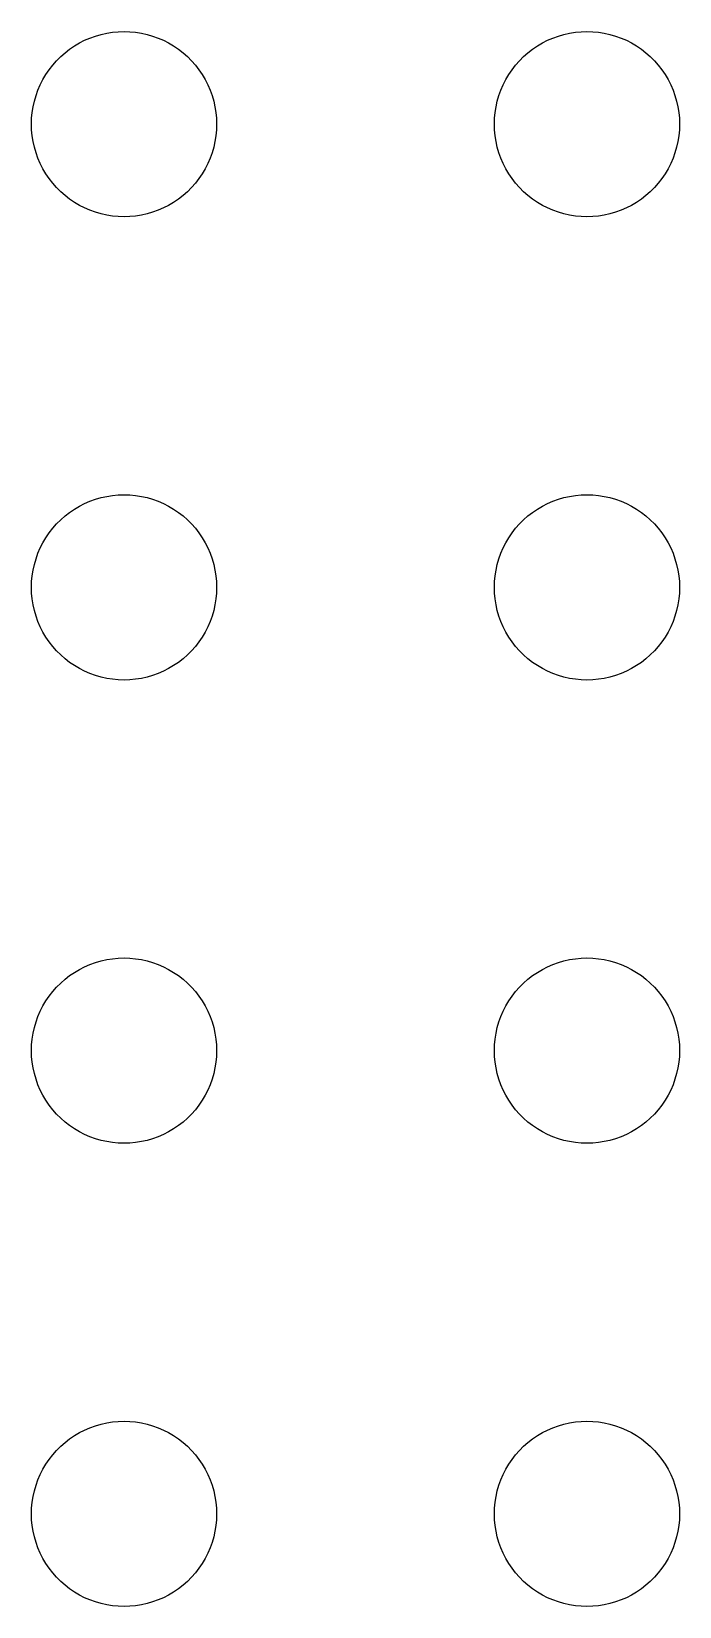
# Model space of a CAD drawing. Header units: metres. Extents: x -111 to 111, y -111 to 111.
# Drawn here: x -3 to 18, y -63 to -12 of the extents above; entities that cross this region are included whole.
import ezdxf

# ---------------------------------------------------------------- set-up
doc = ezdxf.new("R2010")
doc.units = ezdxf.units.M

msp = doc.modelspace()

# ---------------------------------------------------------------- linework, layer by layer
for p, q in [((-1.27733, -12.2855), (-1.10437, -12.2107)), ((-1.10437, -12.2107), (-0.92705, -12.1468)), ((-0.92705, -12.1468), (-0.74606, -12.0942)), ((-0.74606, -12.0942), (-0.56213, -12.0531)), ((-0.56213, -12.0531), (-0.37599, -12.0237)), ((-0.37599, -12.0237), (-0.18837, -12.0059)), ((-0.18837, -12.0059), (0, -12)), ((0, -12), (0.18837, -12.0059)), ((0.18837, -12.0059), (0.37599, -12.0237)), ((0.37599, -12.0237), (0.56213, -12.0531)), ((0.56213, -12.0531), (0.74606, -12.0942)), ((0.74606, -12.0942), (0.92705, -12.1468)), ((0.92705, -12.1468), (1.10437, -12.2107)), ((1.10437, -12.2107), (1.27733, -12.2855)), ((13.7227, -12.2855), (13.8956, -12.2107)), ((13.8956, -12.2107), (14.0729, -12.1468)), ((14.0729, -12.1468), (14.2539, -12.0942)), ((14.2539, -12.0942), (14.4379, -12.0531)), ((14.4379, -12.0531), (14.624, -12.0237)), ((14.624, -12.0237), (14.8116, -12.0059)), ((14.8116, -12.0059), (15, -12)), ((15, -12), (15.1884, -12.0059)), ((15.1884, -12.0059), (15.376, -12.0237)), ((15.376, -12.0237), (15.5621, -12.0531)), ((15.5621, -12.0531), (15.7461, -12.0942)), ((15.7461, -12.0942), (15.927, -12.1468)), ((15.927, -12.1468), (16.1044, -12.2107)), ((16.1044, -12.2107), (16.2773, -12.2855)), ((-2.05363, -12.8131), (-1.91226, -12.6884)), ((-1.91226, -12.6884), (-1.76335, -12.5729)), ((-1.76335, -12.5729), (-1.60747, -12.467)), ((-1.60747, -12.467), (-1.44525, -12.3711)), ((-1.44525, -12.3711), (-1.27733, -12.2855)), ((1.27733, -12.2855), (1.44525, -12.3711)), ((1.44525, -12.3711), (1.60747, -12.467)), ((1.60747, -12.467), (1.76335, -12.5729)), ((1.76335, -12.5729), (1.91226, -12.6884)), ((1.91226, -12.6884), (2.05363, -12.8131)), ((12.9464, -12.8131), (13.0877, -12.6884)), ((13.0877, -12.6884), (13.2366, -12.5729)), ((13.2366, -12.5729), (13.3925, -12.467)), ((13.3925, -12.467), (13.5547, -12.3711)), ((13.5547, -12.3711), (13.7227, -12.2855)), ((16.2773, -12.2855), (16.4453, -12.3711)), ((16.4453, -12.3711), (16.6075, -12.467)), ((16.6075, -12.467), (16.7634, -12.5729)), ((16.7634, -12.5729), (16.9123, -12.6884)), ((16.9123, -12.6884), (17.0536, -12.8131)), ((-2.53297, -13.3925), (-2.42705, -13.2366)), ((-2.42705, -13.2366), (-2.31154, -13.0877)), ((-2.31154, -13.0877), (-2.1869, -12.9464)), ((-2.1869, -12.9464), (-2.05363, -12.8131)), ((2.05363, -12.8131), (2.1869, -12.9464)), ((2.1869, -12.9464), (2.31154, -13.0877)), ((2.31154, -13.0877), (2.42705, -13.2366)), ((2.42705, -13.2366), (2.53297, -13.3925)), ((12.467, -13.3925), (12.5729, -13.2366)), ((12.5729, -13.2366), (12.6884, -13.0877)), ((12.6884, -13.0877), (12.8131, -12.9464)), ((12.8131, -12.9464), (12.9464, -12.8131)), ((17.0536, -12.8131), (17.1869, -12.9464)), ((17.1869, -12.9464), (17.3115, -13.0877)), ((17.3115, -13.0877), (17.427, -13.2366)), ((17.427, -13.2366), (17.533, -13.3925)), ((-2.78932, -13.8956), (-2.71448, -13.7227)), ((-2.71448, -13.7227), (-2.62891, -13.5547)), ((-2.62891, -13.5547), (-2.53297, -13.3925)), ((2.53297, -13.3925), (2.62891, -13.5547)), ((2.62891, -13.5547), (2.71448, -13.7227)), ((2.71448, -13.7227), (2.78932, -13.8956)), ((12.2107, -13.8956), (12.2855, -13.7227)), ((12.2855, -13.7227), (12.3711, -13.5547)), ((12.3711, -13.5547), (12.467, -13.3925)), ((17.533, -13.3925), (17.6289, -13.5547)), ((17.6289, -13.5547), (17.7145, -13.7227)), ((17.7145, -13.7227), (17.7893, -13.8956)), ((-2.94685, -14.4379), (-2.90575, -14.2539)), ((-2.90575, -14.2539), (-2.85316, -14.0729)), ((-2.85316, -14.0729), (-2.78932, -13.8956)), ((2.78932, -13.8956), (2.85316, -14.0729)), ((2.85316, -14.0729), (2.90575, -14.2539)), ((2.90575, -14.2539), (2.94685, -14.4379)), ((12.0531, -14.4379), (12.0942, -14.2539)), ((12.0942, -14.2539), (12.1468, -14.0729)), ((12.1468, -14.0729), (12.2107, -13.8956)), ((17.7893, -13.8956), (17.8532, -14.0729)), ((17.8532, -14.0729), (17.9057, -14.2539)), ((17.9057, -14.2539), (17.9469, -14.4379)), ((-2.99408, -14.8116), (-2.97633, -14.624)), ((-2.97633, -14.624), (-2.94685, -14.4379)), ((2.94685, -14.4379), (2.97633, -14.624)), ((2.97633, -14.624), (2.99408, -14.8116)), ((12.0059, -14.8116), (12.0237, -14.624)), ((12.0237, -14.624), (12.0531, -14.4379)), ((17.9469, -14.4379), (17.9763, -14.624)), ((17.9763, -14.624), (17.9941, -14.8116)), ((-3, -15), (-2.99408, -14.8116)), ((-2.99408, -15.1884), (-3, -15)), ((-2.97633, -15.376), (-2.99408, -15.1884)), ((2.99408, -15.1884), (2.97633, -15.376)), ((2.99408, -14.8116), (3, -15)), ((3, -15), (2.99408, -15.1884)), ((12, -15), (12.0059, -14.8116)), ((12.0059, -15.1884), (12, -15)), ((12.0237, -15.376), (12.0059, -15.1884)), ((17.9941, -15.1884), (17.9763, -15.376)), ((17.9941, -14.8116), (18, -15)), ((18, -15), (17.9941, -15.1884)), ((-2.94685, -15.5621), (-2.97633, -15.376)), ((-2.90575, -15.7461), (-2.94685, -15.5621)), ((-2.85316, -15.927), (-2.90575, -15.7461)), ((2.90575, -15.7461), (2.85316, -15.927)), ((2.94685, -15.5621), (2.90575, -15.7461)), ((2.97633, -15.376), (2.94685, -15.5621)), ((12.0531, -15.5621), (12.0237, -15.376)), ((12.0942, -15.7461), (12.0531, -15.5621)), ((12.1468, -15.927), (12.0942, -15.7461)), ((17.9057, -15.7461), (17.8532, -15.927)), ((17.9469, -15.5621), (17.9057, -15.7461)), ((17.9763, -15.376), (17.9469, -15.5621)), ((-2.78932, -16.1044), (-2.85316, -15.927)), ((-2.71448, -16.2773), (-2.78932, -16.1044)), ((-2.62891, -16.4453), (-2.71448, -16.2773)), ((2.71448, -16.2773), (2.62891, -16.4453)), ((2.78932, -16.1044), (2.71448, -16.2773)), ((2.85316, -15.927), (2.78932, -16.1044)), ((12.2107, -16.1044), (12.1468, -15.927)), ((12.2855, -16.2773), (12.2107, -16.1044)), ((12.3711, -16.4453), (12.2855, -16.2773)), ((17.7145, -16.2773), (17.6289, -16.4453)), ((17.7893, -16.1044), (17.7145, -16.2773)), ((17.8532, -15.927), (17.7893, -16.1044)), ((-2.53297, -16.6075), (-2.62891, -16.4453)), ((-2.42705, -16.7634), (-2.53297, -16.6075)), ((-2.31154, -16.9123), (-2.42705, -16.7634)), ((2.42705, -16.7634), (2.31154, -16.9123)), ((2.53297, -16.6075), (2.42705, -16.7634)), ((2.62891, -16.4453), (2.53297, -16.6075)), ((12.467, -16.6075), (12.3711, -16.4453)), ((12.5729, -16.7634), (12.467, -16.6075)), ((12.6884, -16.9123), (12.5729, -16.7634)), ((17.427, -16.7634), (17.3115, -16.9123)), ((17.533, -16.6075), (17.427, -16.7634)), ((17.6289, -16.4453), (17.533, -16.6075)), ((-2.1869, -17.0536), (-2.31154, -16.9123)), ((-2.05363, -17.1869), (-2.1869, -17.0536)), ((-1.91226, -17.3115), (-2.05363, -17.1869)), ((-1.76335, -17.427), (-1.91226, -17.3115)), ((1.91226, -17.3115), (1.76335, -17.427)), ((2.05363, -17.1869), (1.91226, -17.3115)), ((2.1869, -17.0536), (2.05363, -17.1869)), ((2.31154, -16.9123), (2.1869, -17.0536)), ((12.8131, -17.0536), (12.6884, -16.9123)), ((12.9464, -17.1869), (12.8131, -17.0536)), ((13.0877, -17.3115), (12.9464, -17.1869)), ((13.2366, -17.427), (13.0877, -17.3115)), ((16.9123, -17.3115), (16.7634, -17.427)), ((17.0536, -17.1869), (16.9123, -17.3115)), ((17.1869, -17.0536), (17.0536, -17.1869)), ((17.3115, -16.9123), (17.1869, -17.0536)), ((-1.60747, -17.533), (-1.76335, -17.427)), ((-1.44525, -17.6289), (-1.60747, -17.533)), ((-1.27733, -17.7145), (-1.44525, -17.6289)), ((-1.10437, -17.7893), (-1.27733, -17.7145)), ((-0.92705, -17.8532), (-1.10437, -17.7893)), ((1.10437, -17.7893), (0.92705, -17.8532)), ((1.27733, -17.7145), (1.10437, -17.7893)), ((1.44525, -17.6289), (1.27733, -17.7145)), ((1.60747, -17.533), (1.44525, -17.6289)), ((1.76335, -17.427), (1.60747, -17.533)), ((13.3925, -17.533), (13.2366, -17.427)), ((13.5547, -17.6289), (13.3925, -17.533)), ((13.7227, -17.7145), (13.5547, -17.6289)), ((13.8956, -17.7893), (13.7227, -17.7145)), ((14.0729, -17.8532), (13.8956, -17.7893)), ((16.1044, -17.7893), (15.927, -17.8532)), ((16.2773, -17.7145), (16.1044, -17.7893)), ((16.4453, -17.6289), (16.2773, -17.7145)), ((16.6075, -17.533), (16.4453, -17.6289)), ((16.7634, -17.427), (16.6075, -17.533)), ((-0.74606, -17.9057), (-0.92705, -17.8532)), ((-0.56213, -17.9469), (-0.74606, -17.9057)), ((-0.37599, -17.9763), (-0.56213, -17.9469)), ((-0.18837, -17.9941), (-0.37599, -17.9763)), ((0, -18), (-0.18837, -17.9941)), ((0.18837, -17.9941), (0, -18)), ((0.37599, -17.9763), (0.18837, -17.9941)), ((0.56213, -17.9469), (0.37599, -17.9763)), ((0.74606, -17.9057), (0.56213, -17.9469)), ((0.92705, -17.8532), (0.74606, -17.9057)), ((14.2539, -17.9057), (14.0729, -17.8532)), ((14.4379, -17.9469), (14.2539, -17.9057)), ((14.624, -17.9763), (14.4379, -17.9469)), ((14.8116, -17.9941), (14.624, -17.9763)), ((15, -18), (14.8116, -17.9941)), ((15.1884, -17.9941), (15, -18)), ((15.376, -17.9763), (15.1884, -17.9941)), ((15.5621, -17.9469), (15.376, -17.9763)), ((15.7461, -17.9057), (15.5621, -17.9469)), ((15.927, -17.8532), (15.7461, -17.9057)), ((-0.56213, -27.0531), (-0.37599, -27.0237)), ((-0.37599, -27.0237), (-0.18837, -27.0059)), ((-0.18837, -27.0059), (0, -27)), ((0, -27), (0.18837, -27.0059)), ((0.18837, -27.0059), (0.37599, -27.0237)), ((0.37599, -27.0237), (0.56213, -27.0531)), ((14.4379, -27.0531), (14.624, -27.0237)), ((14.624, -27.0237), (14.8116, -27.0059)), ((14.8116, -27.0059), (15, -27)), ((15, -27), (15.1884, -27.0059)), ((15.1884, -27.0059), (15.376, -27.0237)), ((15.376, -27.0237), (15.5621, -27.0531)), ((-1.76335, -27.5729), (-1.60747, -27.467)), ((-1.60747, -27.467), (-1.44525, -27.3711)), ((-1.44525, -27.3711), (-1.27733, -27.2855)), ((-1.27733, -27.2855), (-1.10437, -27.2107)), ((-1.10437, -27.2107), (-0.92705, -27.1468)), ((-0.92705, -27.1468), (-0.74606, -27.0942)), ((-0.74606, -27.0942), (-0.56213, -27.0531)), ((0.56213, -27.0531), (0.74606, -27.0942)), ((0.74606, -27.0942), (0.92705, -27.1468)), ((0.92705, -27.1468), (1.10437, -27.2107)), ((1.10437, -27.2107), (1.27733, -27.2855)), ((1.27733, -27.2855), (1.44525, -27.3711)), ((1.44525, -27.3711), (1.60747, -27.467)), ((1.60747, -27.467), (1.76335, -27.5729)), ((13.2366, -27.5729), (13.3925, -27.467)), ((13.3925, -27.467), (13.5547, -27.3711)), ((13.5547, -27.3711), (13.7227, -27.2855)), ((13.7227, -27.2855), (13.8956, -27.2107)), ((13.8956, -27.2107), (14.0729, -27.1468)), ((14.0729, -27.1468), (14.2539, -27.0942)), ((14.2539, -27.0942), (14.4379, -27.0531)), ((15.5621, -27.0531), (15.7461, -27.0942)), ((15.7461, -27.0942), (15.927, -27.1468)), ((15.927, -27.1468), (16.1044, -27.2107)), ((16.1044, -27.2107), (16.2773, -27.2855)), ((16.2773, -27.2855), (16.4453, -27.3711)), ((16.4453, -27.3711), (16.6075, -27.467)), ((16.6075, -27.467), (16.7634, -27.5729)), ((-2.31154, -28.0877), (-2.1869, -27.9464)), ((-2.1869, -27.9464), (-2.05363, -27.8131)), ((-2.05363, -27.8131), (-1.91226, -27.6884)), ((-1.91226, -27.6884), (-1.76335, -27.5729)), ((1.76335, -27.5729), (1.91226, -27.6884)), ((1.91226, -27.6884), (2.05363, -27.8131)), ((2.05363, -27.8131), (2.1869, -27.9464)), ((2.1869, -27.9464), (2.31154, -28.0877)), ((12.6884, -28.0877), (12.8131, -27.9464)), ((12.8131, -27.9464), (12.9464, -27.8131)), ((12.9464, -27.8131), (13.0877, -27.6884)), ((13.0877, -27.6884), (13.2366, -27.5729)), ((16.7634, -27.5729), (16.9123, -27.6884)), ((16.9123, -27.6884), (17.0536, -27.8131)), ((17.0536, -27.8131), (17.1869, -27.9464)), ((17.1869, -27.9464), (17.3115, -28.0877)), ((-2.71448, -28.7227), (-2.62891, -28.5547)), ((-2.62891, -28.5547), (-2.53297, -28.3925)), ((-2.53297, -28.3925), (-2.42705, -28.2366)), ((-2.42705, -28.2366), (-2.31154, -28.0877)), ((2.31154, -28.0877), (2.42705, -28.2366)), ((2.42705, -28.2366), (2.53297, -28.3925)), ((2.53297, -28.3925), (2.62891, -28.5547)), ((2.62891, -28.5547), (2.71448, -28.7227)), ((12.2855, -28.7227), (12.3711, -28.5547)), ((12.3711, -28.5547), (12.467, -28.3925)), ((12.467, -28.3925), (12.5729, -28.2366)), ((12.5729, -28.2366), (12.6884, -28.0877)), ((17.3115, -28.0877), (17.427, -28.2366)), ((17.427, -28.2366), (17.533, -28.3925)), ((17.533, -28.3925), (17.6289, -28.5547)), ((17.6289, -28.5547), (17.7145, -28.7227)), ((-2.85316, -29.0729), (-2.78932, -28.8956)), ((-2.78932, -28.8956), (-2.71448, -28.7227)), ((2.71448, -28.7227), (2.78932, -28.8956)), ((2.78932, -28.8956), (2.85316, -29.0729)), ((12.1468, -29.0729), (12.2107, -28.8956)), ((12.2107, -28.8956), (12.2855, -28.7227)), ((17.7145, -28.7227), (17.7893, -28.8956)), ((17.7893, -28.8956), (17.8532, -29.0729)), ((-2.97633, -29.624), (-2.94685, -29.4379)), ((-2.94685, -29.4379), (-2.90575, -29.2539)), ((-2.90575, -29.2539), (-2.85316, -29.0729)), ((2.85316, -29.0729), (2.90575, -29.2539)), ((2.90575, -29.2539), (2.94685, -29.4379)), ((2.94685, -29.4379), (2.97633, -29.624)), ((12.0237, -29.624), (12.0531, -29.4379)), ((12.0531, -29.4379), (12.0942, -29.2539)), ((12.0942, -29.2539), (12.1468, -29.0729)), ((17.8532, -29.0729), (17.9057, -29.2539)), ((17.9057, -29.2539), (17.9469, -29.4379)), ((17.9469, -29.4379), (17.9763, -29.624)), ((-3, -30), (-2.99408, -29.8116)), ((-2.99408, -30.1884), (-3, -30)), ((-2.99408, -29.8116), (-2.97633, -29.624)), ((2.97633, -29.624), (2.99408, -29.8116)), ((2.99408, -29.8116), (3, -30)), ((3, -30), (2.99408, -30.1884)), ((12, -30), (12.0059, -29.8116)), ((12.0059, -30.1884), (12, -30)), ((12.0059, -29.8116), (12.0237, -29.624)), ((17.9763, -29.624), (17.9941, -29.8116)), ((17.9941, -29.8116), (18, -30)), ((18, -30), (17.9941, -30.1884)), ((-2.97633, -30.376), (-2.99408, -30.1884)), ((-2.94685, -30.5621), (-2.97633, -30.376)), ((-2.90575, -30.7461), (-2.94685, -30.5621)), ((2.94685, -30.5621), (2.90575, -30.7461)), ((2.97633, -30.376), (2.94685, -30.5621)), ((2.99408, -30.1884), (2.97633, -30.376)), ((12.0237, -30.376), (12.0059, -30.1884)), ((12.0531, -30.5621), (12.0237, -30.376)), ((12.0942, -30.7461), (12.0531, -30.5621)), ((17.9469, -30.5621), (17.9057, -30.7461)), ((17.9763, -30.376), (17.9469, -30.5621)), ((17.9941, -30.1884), (17.9763, -30.376)), ((-2.85316, -30.927), (-2.90575, -30.7461)), ((-2.78932, -31.1044), (-2.85316, -30.927)), ((-2.71448, -31.2773), (-2.78932, -31.1044)), ((2.78932, -31.1044), (2.71448, -31.2773)), ((2.85316, -30.927), (2.78932, -31.1044)), ((2.90575, -30.7461), (2.85316, -30.927)), ((12.1468, -30.927), (12.0942, -30.7461)), ((12.2107, -31.1044), (12.1468, -30.927)), ((12.2855, -31.2773), (12.2107, -31.1044)), ((17.7893, -31.1044), (17.7145, -31.2773)), ((17.8532, -30.927), (17.7893, -31.1044)), ((17.9057, -30.7461), (17.8532, -30.927)), ((-2.62891, -31.4453), (-2.71448, -31.2773)), ((-2.53297, -31.6075), (-2.62891, -31.4453)), ((-2.42705, -31.7634), (-2.53297, -31.6075)), ((2.53297, -31.6075), (2.42705, -31.7634)), ((2.62891, -31.4453), (2.53297, -31.6075)), ((2.71448, -31.2773), (2.62891, -31.4453)), ((12.3711, -31.4453), (12.2855, -31.2773)), ((12.467, -31.6075), (12.3711, -31.4453)), ((12.5729, -31.7634), (12.467, -31.6075)), ((17.533, -31.6075), (17.427, -31.7634)), ((17.6289, -31.4453), (17.533, -31.6075)), ((17.7145, -31.2773), (17.6289, -31.4453)), ((-2.31154, -31.9123), (-2.42705, -31.7634)), ((-2.1869, -32.0536), (-2.31154, -31.9123)), ((-2.05363, -32.1869), (-2.1869, -32.0536)), ((2.1869, -32.0536), (2.05363, -32.1869)), ((2.31154, -31.9123), (2.1869, -32.0536)), ((2.42705, -31.7634), (2.31154, -31.9123)), ((12.6884, -31.9123), (12.5729, -31.7634)), ((12.8131, -32.0536), (12.6884, -31.9123)), ((12.9464, -32.1869), (12.8131, -32.0536)), ((17.1869, -32.0536), (17.0536, -32.1869)), ((17.3115, -31.9123), (17.1869, -32.0536)), ((17.427, -31.7634), (17.3115, -31.9123)), ((-1.91226, -32.3115), (-2.05363, -32.1869)), ((-1.76335, -32.427), (-1.91226, -32.3115)), ((-1.60747, -32.533), (-1.76335, -32.427)), ((-1.44525, -32.6289), (-1.60747, -32.533)), ((-1.27733, -32.7145), (-1.44525, -32.6289)), ((1.44525, -32.6289), (1.27733, -32.7145)), ((1.60747, -32.533), (1.44525, -32.6289)), ((1.76335, -32.427), (1.60747, -32.533)), ((1.91226, -32.3115), (1.76335, -32.427)), ((2.05363, -32.1869), (1.91226, -32.3115)), ((13.0877, -32.3115), (12.9464, -32.1869)), ((13.2366, -32.427), (13.0877, -32.3115)), ((13.3925, -32.533), (13.2366, -32.427)), ((13.5547, -32.6289), (13.3925, -32.533)), ((13.7227, -32.7145), (13.5547, -32.6289)), ((16.4453, -32.6289), (16.2773, -32.7145)), ((16.6075, -32.533), (16.4453, -32.6289)), ((16.7634, -32.427), (16.6075, -32.533)), ((16.9123, -32.3115), (16.7634, -32.427)), ((17.0536, -32.1869), (16.9123, -32.3115)), ((-1.10437, -32.7893), (-1.27733, -32.7145)), ((-0.92705, -32.8532), (-1.10437, -32.7893)), ((-0.74606, -32.9057), (-0.92705, -32.8532)), ((-0.56213, -32.9469), (-0.74606, -32.9057)), ((-0.37599, -32.9763), (-0.56213, -32.9469)), ((-0.18837, -32.9941), (-0.37599, -32.9763)), ((0, -33), (-0.18837, -32.9941)), ((0.18837, -32.9941), (0, -33)), ((0.37599, -32.9763), (0.18837, -32.9941)), ((0.56213, -32.9469), (0.37599, -32.9763)), ((0.74606, -32.9057), (0.56213, -32.9469)), ((0.92705, -32.8532), (0.74606, -32.9057)), ((1.10437, -32.7893), (0.92705, -32.8532)), ((1.27733, -32.7145), (1.10437, -32.7893)), ((13.8956, -32.7893), (13.7227, -32.7145)), ((14.0729, -32.8532), (13.8956, -32.7893)), ((14.2539, -32.9057), (14.0729, -32.8532)), ((14.4379, -32.9469), (14.2539, -32.9057)), ((14.624, -32.9763), (14.4379, -32.9469)), ((14.8116, -32.9941), (14.624, -32.9763)), ((15, -33), (14.8116, -32.9941)), ((15.1884, -32.9941), (15, -33)), ((15.376, -32.9763), (15.1884, -32.9941)), ((15.5621, -32.9469), (15.376, -32.9763)), ((15.7461, -32.9057), (15.5621, -32.9469)), ((15.927, -32.8532), (15.7461, -32.9057)), ((16.1044, -32.7893), (15.927, -32.8532)), ((16.2773, -32.7145), (16.1044, -32.7893)), ((-1.44525, -42.3711), (-1.27733, -42.2855)), ((-1.27733, -42.2855), (-1.10437, -42.2107)), ((-1.10437, -42.2107), (-0.92705, -42.1468)), ((-0.92705, -42.1468), (-0.74606, -42.0942)), ((-0.74606, -42.0942), (-0.56213, -42.0531)), ((-0.56213, -42.0531), (-0.37599, -42.0237)), ((-0.37599, -42.0237), (-0.18837, -42.0059)), ((-0.18837, -42.0059), (0, -42)), ((0, -42), (0.18837, -42.0059)), ((0.18837, -42.0059), (0.37599, -42.0237)), ((0.37599, -42.0237), (0.56213, -42.0531)), ((0.56213, -42.0531), (0.74606, -42.0942)), ((0.74606, -42.0942), (0.92705, -42.1468)), ((0.92705, -42.1468), (1.10437, -42.2107)), ((1.10437, -42.2107), (1.27733, -42.2855)), ((1.27733, -42.2855), (1.44525, -42.3711)), ((13.5547, -42.3711), (13.7227, -42.2855)), ((13.7227, -42.2855), (13.8956, -42.2107)), ((13.8956, -42.2107), (14.0729, -42.1468)), ((14.0729, -42.1468), (14.2539, -42.0942)), ((14.2539, -42.0942), (14.4379, -42.0531)), ((14.4379, -42.0531), (14.624, -42.0237)), ((14.624, -42.0237), (14.8116, -42.0059)), ((14.8116, -42.0059), (15, -42)), ((15, -42), (15.1884, -42.0059)), ((15.1884, -42.0059), (15.376, -42.0237)), ((15.376, -42.0237), (15.5621, -42.0531)), ((15.5621, -42.0531), (15.7461, -42.0942)), ((15.7461, -42.0942), (15.927, -42.1468)), ((15.927, -42.1468), (16.1044, -42.2107)), ((16.1044, -42.2107), (16.2773, -42.2855)), ((16.2773, -42.2855), (16.4453, -42.3711)), ((-2.1869, -42.9464), (-2.05363, -42.8131)), ((-2.05363, -42.8131), (-1.91226, -42.6885)), ((-1.91226, -42.6885), (-1.76335, -42.5729)), ((-1.76335, -42.5729), (-1.60747, -42.467)), ((-1.60747, -42.467), (-1.44525, -42.3711)), ((1.44525, -42.3711), (1.60747, -42.467)), ((1.60747, -42.467), (1.76335, -42.5729)), ((1.76335, -42.5729), (1.91226, -42.6885)), ((1.91226, -42.6885), (2.05363, -42.8131)), ((2.05363, -42.8131), (2.1869, -42.9464)), ((12.8131, -42.9464), (12.9464, -42.8131)), ((12.9464, -42.8131), (13.0877, -42.6885)), ((13.0877, -42.6885), (13.2366, -42.5729)), ((13.2366, -42.5729), (13.3925, -42.467)), ((13.3925, -42.467), (13.5547, -42.3711)), ((16.4453, -42.3711), (16.6075, -42.467)), ((16.6075, -42.467), (16.7634, -42.5729)), ((16.7634, -42.5729), (16.9123, -42.6885)), ((16.9123, -42.6885), (17.0536, -42.8131)), ((17.0536, -42.8131), (17.1869, -42.9464)), ((-2.53297, -43.3925), (-2.42705, -43.2366)), ((-2.42705, -43.2366), (-2.31154, -43.0877)), ((-2.31154, -43.0877), (-2.1869, -42.9464)), ((2.1869, -42.9464), (2.31154, -43.0877)), ((2.31154, -43.0877), (2.42705, -43.2366)), ((2.42705, -43.2366), (2.53297, -43.3925)), ((12.467, -43.3925), (12.5729, -43.2366)), ((12.5729, -43.2366), (12.6884, -43.0877)), ((12.6884, -43.0877), (12.8131, -42.9464)), ((17.1869, -42.9464), (17.3115, -43.0877)), ((17.3115, -43.0877), (17.427, -43.2366)), ((17.427, -43.2366), (17.533, -43.3925)), ((-2.78932, -43.8956), (-2.71448, -43.7227)), ((-2.71448, -43.7227), (-2.62891, -43.5547)), ((-2.62891, -43.5547), (-2.53297, -43.3925)), ((2.53297, -43.3925), (2.62891, -43.5547)), ((2.62891, -43.5547), (2.71448, -43.7227)), ((2.71448, -43.7227), (2.78932, -43.8956)), ((12.2107, -43.8956), (12.2855, -43.7227)), ((12.2855, -43.7227), (12.3711, -43.5547)), ((12.3711, -43.5547), (12.467, -43.3925)), ((17.533, -43.3925), (17.6289, -43.5547)), ((17.6289, -43.5547), (17.7145, -43.7227)), ((17.7145, -43.7227), (17.7893, -43.8956)), ((-2.94685, -44.4379), (-2.90575, -44.2539)), ((-2.90575, -44.2539), (-2.85316, -44.0729)), ((-2.85316, -44.0729), (-2.78932, -43.8956)), ((2.78932, -43.8956), (2.85316, -44.0729)), ((2.85316, -44.0729), (2.90575, -44.2539)), ((2.90575, -44.2539), (2.94685, -44.4379)), ((12.0531, -44.4379), (12.0942, -44.2539)), ((12.0942, -44.2539), (12.1468, -44.0729)), ((12.1468, -44.0729), (12.2107, -43.8956)), ((17.7893, -43.8956), (17.8532, -44.0729)), ((17.8532, -44.0729), (17.9057, -44.2539)), ((17.9057, -44.2539), (17.9469, -44.4379)), ((-3, -45), (-2.99408, -44.8116)), ((-2.99408, -44.8116), (-2.97633, -44.624)), ((-2.97633, -44.624), (-2.94685, -44.4379)), ((2.94685, -44.4379), (2.97633, -44.624)), ((2.97633, -44.624), (2.99408, -44.8116)), ((2.99408, -44.8116), (3, -45)), ((12, -45), (12.0059, -44.8116)), ((12.0059, -44.8116), (12.0237, -44.624)), ((12.0237, -44.624), (12.0531, -44.4379)), ((17.9469, -44.4379), (17.9763, -44.624)), ((17.9763, -44.624), (17.9941, -44.8116)), ((17.9941, -44.8116), (18, -45)), ((-2.99408, -45.1884), (-3, -45)), ((-2.97633, -45.376), (-2.99408, -45.1884)), ((-2.94685, -45.5621), (-2.97633, -45.376)), ((2.97633, -45.376), (2.94685, -45.5621)), ((2.99408, -45.1884), (2.97633, -45.376)), ((3, -45), (2.99408, -45.1884)), ((12.0059, -45.1884), (12, -45)), ((12.0237, -45.376), (12.0059, -45.1884)), ((12.0531, -45.5621), (12.0237, -45.376)), ((17.9763, -45.376), (17.9469, -45.5621)), ((17.9941, -45.1884), (17.9763, -45.376)), ((18, -45), (17.9941, -45.1884)), ((-2.90575, -45.7461), (-2.94685, -45.5621)), ((-2.85316, -45.927), (-2.90575, -45.7461)), ((2.90575, -45.7461), (2.85316, -45.927)), ((2.94685, -45.5621), (2.90575, -45.7461)), ((12.0942, -45.7461), (12.0531, -45.5621)), ((12.1468, -45.927), (12.0942, -45.7461)), ((17.9057, -45.7461), (17.8532, -45.927)), ((17.9469, -45.5621), (17.9057, -45.7461)), ((-2.78932, -46.1044), (-2.85316, -45.927)), ((-2.71448, -46.2773), (-2.78932, -46.1044)), ((-2.62891, -46.4453), (-2.71448, -46.2773)), ((2.71448, -46.2773), (2.62891, -46.4453)), ((2.78932, -46.1044), (2.71448, -46.2773)), ((2.85316, -45.927), (2.78932, -46.1044)), ((12.2107, -46.1044), (12.1468, -45.927)), ((12.2855, -46.2773), (12.2107, -46.1044)), ((12.3711, -46.4453), (12.2855, -46.2773)), ((17.7145, -46.2773), (17.6289, -46.4453)), ((17.7893, -46.1044), (17.7145, -46.2773)), ((17.8532, -45.927), (17.7893, -46.1044)), ((-2.53297, -46.6075), (-2.62891, -46.4453)), ((-2.42705, -46.7634), (-2.53297, -46.6075)), ((-2.31154, -46.9123), (-2.42705, -46.7634)), ((-2.1869, -47.0536), (-2.31154, -46.9123)), ((2.31154, -46.9123), (2.1869, -47.0536)), ((2.42705, -46.7634), (2.31154, -46.9123)), ((2.53297, -46.6075), (2.42705, -46.7634)), ((2.62891, -46.4453), (2.53297, -46.6075)), ((12.467, -46.6075), (12.3711, -46.4453)), ((12.5729, -46.7634), (12.467, -46.6075)), ((12.6884, -46.9123), (12.5729, -46.7634)), ((12.8131, -47.0536), (12.6884, -46.9123)), ((17.3115, -46.9123), (17.1869, -47.0536)), ((17.427, -46.7634), (17.3115, -46.9123)), ((17.533, -46.6075), (17.427, -46.7634)), ((17.6289, -46.4453), (17.533, -46.6075)), ((-2.05363, -47.1869), (-2.1869, -47.0536)), ((-1.91226, -47.3115), (-2.05363, -47.1869)), ((-1.76335, -47.427), (-1.91226, -47.3115)), ((-1.60747, -47.533), (-1.76335, -47.427)), ((1.76335, -47.427), (1.60747, -47.533)), ((1.91226, -47.3115), (1.76335, -47.427)), ((2.05363, -47.1869), (1.91226, -47.3115)), ((2.1869, -47.0536), (2.05363, -47.1869)), ((12.9464, -47.1869), (12.8131, -47.0536)), ((13.0877, -47.3115), (12.9464, -47.1869)), ((13.2366, -47.427), (13.0877, -47.3115)), ((13.3925, -47.533), (13.2366, -47.427)), ((16.7634, -47.427), (16.6075, -47.533)), ((16.9123, -47.3115), (16.7634, -47.427)), ((17.0536, -47.1869), (16.9123, -47.3115)), ((17.1869, -47.0536), (17.0536, -47.1869)), ((-1.44525, -47.6289), (-1.60747, -47.533)), ((-1.27733, -47.7145), (-1.44525, -47.6289)), ((-1.10437, -47.7893), (-1.27733, -47.7145)), ((-0.92705, -47.8532), (-1.10437, -47.7893)), ((-0.74606, -47.9057), (-0.92705, -47.8532)), ((-0.56213, -47.9469), (-0.74606, -47.9057)), ((0.74606, -47.9057), (0.56213, -47.9469)), ((0.92705, -47.8532), (0.74606, -47.9057)), ((1.10437, -47.7893), (0.92705, -47.8532)), ((1.27733, -47.7145), (1.10437, -47.7893)), ((1.44525, -47.6289), (1.27733, -47.7145)), ((1.60747, -47.533), (1.44525, -47.6289)), ((13.5547, -47.6289), (13.3925, -47.533)), ((13.7227, -47.7145), (13.5547, -47.6289)), ((13.8956, -47.7893), (13.7227, -47.7145)), ((14.0729, -47.8532), (13.8956, -47.7893)), ((14.2539, -47.9057), (14.0729, -47.8532)), ((14.4379, -47.9469), (14.2539, -47.9057)), ((15.7461, -47.9057), (15.5621, -47.9469)), ((15.927, -47.8532), (15.7461, -47.9057)), ((16.1044, -47.7893), (15.927, -47.8532)), ((16.2773, -47.7145), (16.1044, -47.7893)), ((16.4453, -47.6289), (16.2773, -47.7145)), ((16.6075, -47.533), (16.4453, -47.6289)), ((-0.37599, -47.9763), (-0.56213, -47.9469)), ((-0.18837, -47.9941), (-0.37599, -47.9763)), ((0, -48), (-0.18837, -47.9941)), ((0.18837, -47.9941), (0, -48)), ((0.37599, -47.9763), (0.18837, -47.9941)), ((0.56213, -47.9469), (0.37599, -47.9763)), ((14.624, -47.9763), (14.4379, -47.9469)), ((14.8116, -47.9941), (14.624, -47.9763)), ((15, -48), (14.8116, -47.9941)), ((15.1884, -47.9941), (15, -48)), ((15.376, -47.9763), (15.1884, -47.9941)), ((15.5621, -47.9469), (15.376, -47.9763)), ((-0.92705, -57.1468), (-0.74606, -57.0942)), ((-0.74606, -57.0942), (-0.56213, -57.0531)), ((-0.56213, -57.0531), (-0.37599, -57.0237)), ((-0.37599, -57.0237), (-0.18837, -57.0059)), ((-0.18837, -57.0059), (0, -57)), ((0, -57), (0.18837, -57.0059)), ((0.18837, -57.0059), (0.37599, -57.0237)), ((0.37599, -57.0237), (0.56213, -57.0531)), ((0.56213, -57.0531), (0.74606, -57.0942)), ((0.74606, -57.0942), (0.92705, -57.1468)), ((14.0729, -57.1468), (14.2539, -57.0942)), ((14.2539, -57.0942), (14.4379, -57.0531)), ((14.4379, -57.0531), (14.624, -57.0237)), ((14.624, -57.0237), (14.8116, -57.0059)), ((14.8116, -57.0059), (15, -57)), ((15, -57), (15.1884, -57.0059)), ((15.1884, -57.0059), (15.376, -57.0237)), ((15.376, -57.0237), (15.5621, -57.0531)), ((15.5621, -57.0531), (15.7461, -57.0942)), ((15.7461, -57.0942), (15.927, -57.1468)), ((-1.91226, -57.6885), (-1.76335, -57.5729)), ((-1.76335, -57.5729), (-1.60747, -57.467)), ((-1.60747, -57.467), (-1.44525, -57.3711)), ((-1.44525, -57.3711), (-1.27733, -57.2855)), ((-1.27733, -57.2855), (-1.10437, -57.2107)), ((-1.10437, -57.2107), (-0.92705, -57.1468)), ((0.92705, -57.1468), (1.10437, -57.2107)), ((1.10437, -57.2107), (1.27733, -57.2855)), ((1.27733, -57.2855), (1.44525, -57.3711)), ((1.44525, -57.3711), (1.60747, -57.467)), ((1.60747, -57.467), (1.76335, -57.5729)), ((1.76335, -57.5729), (1.91226, -57.6885)), ((13.0877, -57.6885), (13.2366, -57.5729)), ((13.2366, -57.5729), (13.3925, -57.467)), ((13.3925, -57.467), (13.5547, -57.3711)), ((13.5547, -57.3711), (13.7227, -57.2855)), ((13.7227, -57.2855), (13.8956, -57.2107)), ((13.8956, -57.2107), (14.0729, -57.1468)), ((15.927, -57.1468), (16.1044, -57.2107)), ((16.1044, -57.2107), (16.2773, -57.2855)), ((16.2773, -57.2855), (16.4453, -57.3711)), ((16.4453, -57.3711), (16.6075, -57.467)), ((16.6075, -57.467), (16.7634, -57.5729)), ((16.7634, -57.5729), (16.9123, -57.6885)), ((-2.42705, -58.2366), (-2.31154, -58.0877)), ((-2.31154, -58.0877), (-2.1869, -57.9464)), ((-2.1869, -57.9464), (-2.05363, -57.8131)), ((-2.05363, -57.8131), (-1.91226, -57.6885)), ((1.91226, -57.6885), (2.05363, -57.8131)), ((2.05363, -57.8131), (2.1869, -57.9464)), ((2.1869, -57.9464), (2.31154, -58.0877)), ((2.31154, -58.0877), (2.42705, -58.2366)), ((12.5729, -58.2366), (12.6884, -58.0877)), ((12.6884, -58.0877), (12.8131, -57.9464)), ((12.8131, -57.9464), (12.9464, -57.8131)), ((12.9464, -57.8131), (13.0877, -57.6885)), ((16.9123, -57.6885), (17.0536, -57.8131)), ((17.0536, -57.8131), (17.1869, -57.9464)), ((17.1869, -57.9464), (17.3115, -58.0877)), ((17.3115, -58.0877), (17.427, -58.2366)), ((-2.71448, -58.7227), (-2.62891, -58.5547)), ((-2.62891, -58.5547), (-2.53297, -58.3925)), ((-2.53297, -58.3925), (-2.42705, -58.2366)), ((2.42705, -58.2366), (2.53297, -58.3925)), ((2.53297, -58.3925), (2.62891, -58.5547)), ((2.62891, -58.5547), (2.71448, -58.7227)), ((12.2855, -58.7227), (12.3711, -58.5547)), ((12.3711, -58.5547), (12.467, -58.3925)), ((12.467, -58.3925), (12.5729, -58.2366)), ((17.427, -58.2366), (17.533, -58.3925)), ((17.533, -58.3925), (17.6289, -58.5547)), ((17.6289, -58.5547), (17.7145, -58.7227)), ((-2.90575, -59.2539), (-2.85316, -59.0729)), ((-2.85316, -59.0729), (-2.78932, -58.8956)), ((-2.78932, -58.8956), (-2.71448, -58.7227)), ((2.71448, -58.7227), (2.78932, -58.8956)), ((2.78932, -58.8956), (2.85316, -59.0729)), ((2.85316, -59.0729), (2.90575, -59.2539)), ((12.0942, -59.2539), (12.1468, -59.0729)), ((12.1468, -59.0729), (12.2107, -58.8956)), ((12.2107, -58.8956), (12.2855, -58.7227)), ((17.7145, -58.7227), (17.7893, -58.8956)), ((17.7893, -58.8956), (17.8532, -59.0729)), ((17.8532, -59.0729), (17.9057, -59.2539)), ((-2.99408, -59.8116), (-2.97633, -59.624)), ((-2.97633, -59.624), (-2.94685, -59.4379)), ((-2.94685, -59.4379), (-2.90575, -59.2539)), ((2.90575, -59.2539), (2.94685, -59.4379)), ((2.94685, -59.4379), (2.97633, -59.624)), ((2.97633, -59.624), (2.99408, -59.8116)), ((12.0059, -59.8116), (12.0237, -59.624)), ((12.0237, -59.624), (12.0531, -59.4379)), ((12.0531, -59.4379), (12.0942, -59.2539)), ((17.9057, -59.2539), (17.9469, -59.4379)), ((17.9469, -59.4379), (17.9763, -59.624)), ((17.9763, -59.624), (17.9941, -59.8116)), ((-3, -60), (-2.99408, -59.8116)), ((-2.99408, -60.1884), (-3, -60)), ((2.99408, -59.8116), (3, -60)), ((3, -60), (2.99408, -60.1884)), ((12, -60), (12.0059, -59.8116)), ((12.0059, -60.1884), (12, -60)), ((17.9941, -59.8116), (18, -60)), ((18, -60), (17.9941, -60.1884)), ((-2.97633, -60.376), (-2.99408, -60.1884)), ((-2.94685, -60.5621), (-2.97633, -60.376)), ((-2.90575, -60.7461), (-2.94685, -60.5621)), ((2.94685, -60.5621), (2.90575, -60.7461)), ((2.97633, -60.376), (2.94685, -60.5621)), ((2.99408, -60.1884), (2.97633, -60.376)), ((12.0237, -60.376), (12.0059, -60.1884)), ((12.0531, -60.5621), (12.0237, -60.376)), ((12.0942, -60.7461), (12.0531, -60.5621)), ((17.9469, -60.5621), (17.9057, -60.7461)), ((17.9763, -60.376), (17.9469, -60.5621)), ((17.9941, -60.1884), (17.9763, -60.376)), ((-2.85316, -60.927), (-2.90575, -60.7461)), ((-2.78932, -61.1044), (-2.85316, -60.927)), ((-2.71448, -61.2773), (-2.78932, -61.1044)), ((2.78932, -61.1044), (2.71448, -61.2773)), ((2.85316, -60.927), (2.78932, -61.1044)), ((2.90575, -60.7461), (2.85316, -60.927)), ((12.1468, -60.927), (12.0942, -60.7461)), ((12.2107, -61.1044), (12.1468, -60.927)), ((12.2855, -61.2773), (12.2107, -61.1044)), ((17.7893, -61.1044), (17.7145, -61.2773)), ((17.8532, -60.927), (17.7893, -61.1044)), ((17.9057, -60.7461), (17.8532, -60.927)), ((-2.62891, -61.4453), (-2.71448, -61.2773)), ((-2.53297, -61.6075), (-2.62891, -61.4453)), ((-2.42705, -61.7634), (-2.53297, -61.6075)), ((2.53297, -61.6075), (2.42705, -61.7634)), ((2.62891, -61.4453), (2.53297, -61.6075)), ((2.71448, -61.2773), (2.62891, -61.4453)), ((12.3711, -61.4453), (12.2855, -61.2773)), ((12.467, -61.6075), (12.3711, -61.4453)), ((12.5729, -61.7634), (12.467, -61.6075)), ((17.533, -61.6075), (17.427, -61.7634)), ((17.6289, -61.4453), (17.533, -61.6075)), ((17.7145, -61.2773), (17.6289, -61.4453)), ((-2.31154, -61.9123), (-2.42705, -61.7634)), ((-2.1869, -62.0536), (-2.31154, -61.9123)), ((-2.05363, -62.1869), (-2.1869, -62.0536)), ((-1.91226, -62.3115), (-2.05363, -62.1869)), ((2.05363, -62.1869), (1.91226, -62.3115)), ((2.1869, -62.0536), (2.05363, -62.1869)), ((2.31154, -61.9123), (2.1869, -62.0536)), ((2.42705, -61.7634), (2.31154, -61.9123)), ((12.6884, -61.9123), (12.5729, -61.7634)), ((12.8131, -62.0536), (12.6884, -61.9123)), ((12.9464, -62.1869), (12.8131, -62.0536)), ((13.0877, -62.3115), (12.9464, -62.1869)), ((17.0536, -62.1869), (16.9123, -62.3115)), ((17.1869, -62.0536), (17.0536, -62.1869)), ((17.3115, -61.9123), (17.1869, -62.0536)), ((17.427, -61.7634), (17.3115, -61.9123)), ((-1.76335, -62.427), (-1.91226, -62.3115)), ((-1.60747, -62.533), (-1.76335, -62.427)), ((-1.44525, -62.6289), (-1.60747, -62.533)), ((-1.27733, -62.7145), (-1.44525, -62.6289)), ((-1.10437, -62.7893), (-1.27733, -62.7145)), ((1.27733, -62.7145), (1.10437, -62.7893)), ((1.44525, -62.6289), (1.27733, -62.7145)), ((1.60747, -62.533), (1.44525, -62.6289)), ((1.76335, -62.427), (1.60747, -62.533)), ((1.91226, -62.3115), (1.76335, -62.427)), ((13.2366, -62.427), (13.0877, -62.3115)), ((13.3925, -62.533), (13.2366, -62.427)), ((13.5547, -62.6289), (13.3925, -62.533)), ((13.7227, -62.7145), (13.5547, -62.6289)), ((13.8956, -62.7893), (13.7227, -62.7145)), ((16.2773, -62.7145), (16.1044, -62.7893)), ((16.4453, -62.6289), (16.2773, -62.7145)), ((16.6075, -62.533), (16.4453, -62.6289)), ((16.7634, -62.427), (16.6075, -62.533)), ((16.9123, -62.3115), (16.7634, -62.427)), ((-0.92705, -62.8532), (-1.10437, -62.7893)), ((-0.74606, -62.9057), (-0.92705, -62.8532)), ((-0.56213, -62.9469), (-0.74606, -62.9057)), ((-0.37599, -62.9763), (-0.56213, -62.9469)), ((-0.18837, -62.9941), (-0.37599, -62.9763)), ((0, -63), (-0.18837, -62.9941)), ((0.18837, -62.9941), (0, -63)), ((0.37599, -62.9763), (0.18837, -62.9941)), ((0.56213, -62.9469), (0.37599, -62.9763)), ((0.74606, -62.9057), (0.56213, -62.9469)), ((0.92705, -62.8532), (0.74606, -62.9057)), ((1.10437, -62.7893), (0.92705, -62.8532)), ((14.0729, -62.8532), (13.8956, -62.7893)), ((14.2539, -62.9057), (14.0729, -62.8532)), ((14.4379, -62.9469), (14.2539, -62.9057)), ((14.624, -62.9763), (14.4379, -62.9469)), ((14.8116, -62.9941), (14.624, -62.9763)), ((15, -63), (14.8116, -62.9941)), ((15.1884, -62.9941), (15, -63)), ((15.376, -62.9763), (15.1884, -62.9941)), ((15.5621, -62.9469), (15.376, -62.9763)), ((15.7461, -62.9057), (15.5621, -62.9469)), ((15.927, -62.8532), (15.7461, -62.9057)), ((16.1044, -62.7893), (15.927, -62.8532))]:
    msp.add_line(p, q)

doc.saveas('drawing.dxf')
